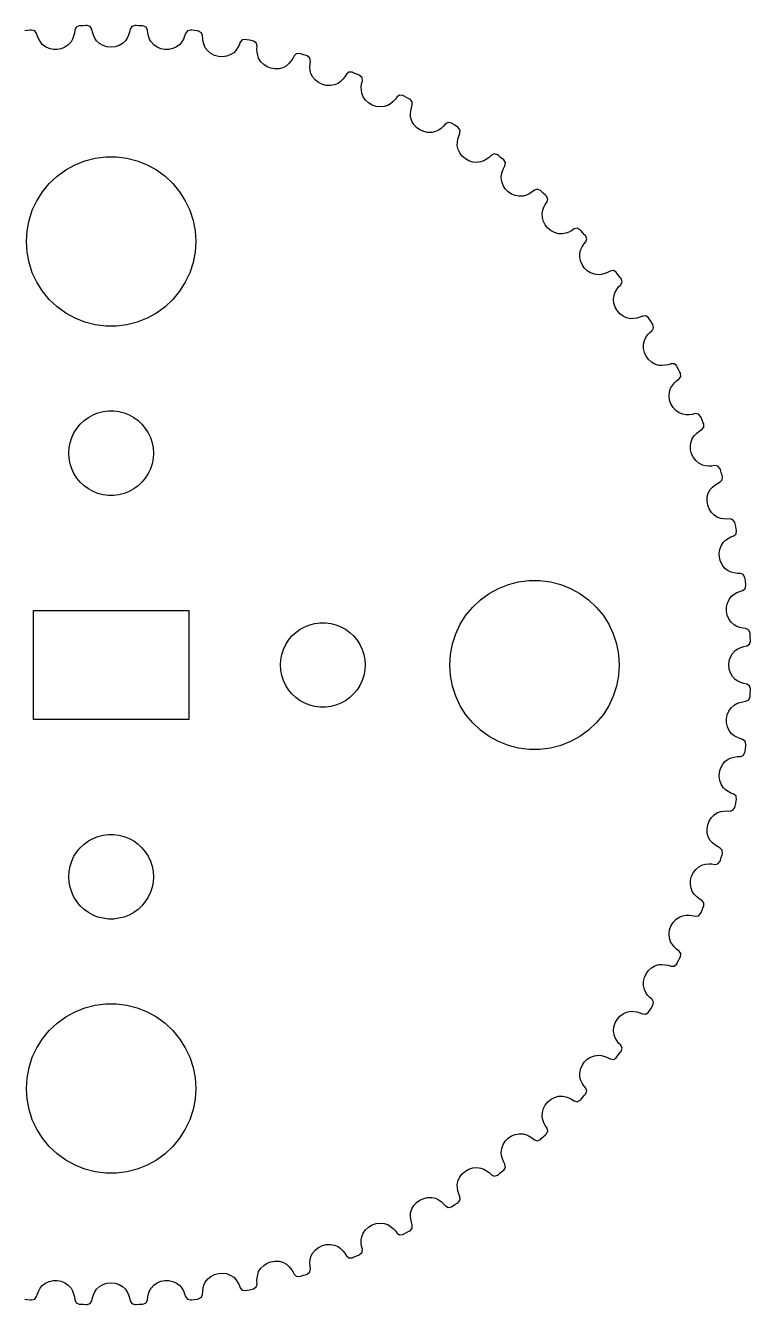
# Model space of a CAD drawing. Header units: metres. Extents: x -22.6 to 22.6, y 87.4 to 132.6.
# Drawn here: x -3.03 to 22.65, y 87.35 to 132.65 of the extents above; entities that cross this region are included whole.
import ezdxf

# ---------------------------------------------------------------- set-up
doc = ezdxf.new("R2010")
doc.units = ezdxf.units.M

msp = doc.modelspace()

# ---------------------------------------------------------------- linework, layer by layer
for p, q in [((-2.95828, 132.47), (-3.05629, 132.457)), ((-2.8602, 132.483), (-2.95828, 132.47)), ((-2.81775, 132.488), (-2.8602, 132.483)), ((-2.7025, 132.461), (-2.81775, 132.488)), ((-2.63837, 132.373), (-2.7025, 132.461)), ((-2.60666, 132.268), (-2.63837, 132.373)), ((-2.56207, 132.166), (-2.60666, 132.268)), ((-1.32585, 132.275), (-1.36507, 132.17)), ((-1.29961, 132.382), (-1.32585, 132.275)), ((-1.28676, 132.491), (-1.29961, 132.382)), ((-1.23875, 132.589), (-1.28676, 132.491)), ((-1.13011, 132.636), (-1.23875, 132.589)), ((-1.08739, 132.638), (-1.13011, 132.636)), ((-0.988602, 132.643), (-1.08739, 132.638)), ((-0.889786, 132.647), (-0.988602, 132.643)), ((-0.847031, 132.648), (-0.889786, 132.647)), ((-0.734589, 132.611), (-0.847031, 132.648)), ((-0.678375, 132.518), (-0.734589, 132.611)), ((-0.655991, 132.41), (-0.678375, 132.518)), ((-0.620392, 132.305), (-0.655991, 132.41)), ((-0.572189, 132.205), (-0.620392, 132.305)), ((0.620544, 132.305), (0.572357, 132.205)), ((0.656052, 132.41), (0.620544, 132.305)), ((0.678375, 132.518), (0.656052, 132.41)), ((0.734741, 132.611), (0.678375, 132.518)), ((0.847031, 132.648), (0.734741, 132.611)), ((0.889786, 132.647), (0.847031, 132.648)), ((0.988602, 132.643), (0.889786, 132.647)), ((1.08739, 132.638), (0.988602, 132.643)), ((1.13013, 132.636), (1.08739, 132.638)), ((1.23889, 132.589), (1.13013, 132.636)), ((1.28676, 132.491), (1.23889, 132.589)), ((1.29965, 132.382), (1.28676, 132.491)), ((1.326, 132.275), (1.29965, 132.382)), ((1.36525, 132.17), (1.326, 132.275)), ((2.60672, 132.268), (2.56223, 132.166)), ((2.63837, 132.373), (2.60672, 132.268)), ((2.70264, 132.461), (2.63837, 132.373)), ((2.81775, 132.488), (2.70264, 132.461)), ((2.8602, 132.483), (2.81775, 132.488)), ((2.95828, 132.47), (2.8602, 132.483)), ((3.05629, 132.457), (2.95828, 132.47)), ((3.09868, 132.451), (3.05629, 132.457)), ((3.20296, 132.395), (3.09868, 132.451)), ((3.24211, 132.294), (3.20296, 132.395)), ((3.24542, 132.184), (3.24211, 132.294)), ((-2.50528, 132.07), (-2.56207, 132.166)), ((-2.43695, 131.98), (-2.50528, 132.07)), ((-2.32304, 131.892), (-2.43695, 131.98)), ((-2.19287, 131.833), (-2.32304, 131.892)), ((-2.05231, 131.803), (-2.19287, 131.833)), ((-1.76482, 131.828), (-1.9073, 131.801)), ((-1.63171, 131.882), (-1.76482, 131.828)), ((-1.51381, 131.963), (-1.63171, 131.882)), ((-1.41684, 132.069), (-1.51381, 131.963)), ((-1.36507, 132.17), (-1.41684, 132.069)), ((-0.511993, 132.109), (-0.572189, 132.205)), ((-0.406158, 132.012), (-0.511993, 132.109)), ((-0.281647, 131.941), (-0.406158, 132.012)), ((-0.144287, 131.898), (-0.281647, 131.941)), ((0, 131.884), (-0.144287, 131.898)), ((0.144287, 131.898), (0, 131.884)), ((0.281647, 131.941), (0.144287, 131.898)), ((0.406158, 132.012), (0.281647, 131.941)), ((0.511993, 132.109), (0.406158, 132.012)), ((0.572357, 132.205), (0.511993, 132.109)), ((1.41684, 132.069), (1.36525, 132.17)), ((1.51381, 131.963), (1.41684, 132.069)), ((1.63171, 131.882), (1.51381, 131.963)), ((1.76482, 131.828), (1.63171, 131.882)), ((1.9073, 131.801), (1.76482, 131.828)), ((2.19287, 131.833), (2.05231, 131.803)), ((2.32304, 131.892), (2.19287, 131.833)), ((2.43695, 131.98), (2.32304, 131.892)), ((2.50545, 132.07), (2.43695, 131.98)), ((2.56223, 132.166), (2.50545, 132.07)), ((3.26231, 132.074), (3.24542, 132.184)), ((3.2923, 131.967), (3.26231, 132.074)), ((3.33492, 131.862), (3.2923, 131.967)), ((3.42226, 131.748), (3.33492, 131.862)), ((4.48441, 131.859), (4.41948, 131.768)), ((4.53755, 131.956), (4.48441, 131.859)), ((4.57828, 132.058), (4.53755, 131.956)), ((4.64998, 132.14), (4.57828, 132.058)), ((4.76701, 132.157), (4.64998, 132.14)), ((4.80885, 132.148), (4.76701, 132.157)), ((4.90544, 132.127), (4.80885, 132.148)), ((5.00195, 132.105), (4.90544, 132.127)), ((5.04366, 132.096), (5.00195, 132.105)), ((5.14264, 132.031), (5.04366, 132.096)), ((5.17279, 131.926), (5.14264, 132.031)), ((5.16649, 131.816), (5.17279, 131.926)), ((5.1738, 131.706), (5.16649, 131.816)), ((-1.9073, 131.801), (-2.05231, 131.803)), ((2.05231, 131.803), (1.9073, 131.801)), ((3.53267, 131.657), (3.42226, 131.748)), ((3.66052, 131.591), (3.53267, 131.657)), ((3.80011, 131.552), (3.66052, 131.591)), ((3.94472, 131.541), (3.80011, 131.552)), ((4.08742, 131.559), (3.94472, 131.541)), ((4.22226, 131.607), (4.08742, 131.559)), ((4.34335, 131.684), (4.22226, 131.607)), ((4.41948, 131.768), (4.34335, 131.684)), ((5.19431, 131.596), (5.1738, 131.706)), ((5.2276, 131.488), (5.19431, 131.596)), ((5.30467, 131.367), (5.2276, 131.488)), ((5.40674, 131.266), (5.30467, 131.367)), ((6.37247, 131.385), (6.29987, 131.3)), ((6.43384, 131.477), (6.37247, 131.385)), ((6.48334, 131.575), (6.43384, 131.477)), ((6.56192, 131.651), (6.48334, 131.575)), ((6.68001, 131.657), (6.56192, 131.651)), ((6.7209, 131.645), (6.68001, 131.657)), ((6.81528, 131.615), (6.7209, 131.645)), ((6.90953, 131.585), (6.81528, 131.615)), ((6.95026, 131.572), (6.90953, 131.585)), ((7.0432, 131.499), (6.95026, 131.572)), ((7.0641, 131.392), (7.0432, 131.499)), ((7.04825, 131.283), (7.0641, 131.392)), ((5.52835, 131.19), (5.40674, 131.266)), ((5.66399, 131.138), (5.52835, 131.19)), ((5.8071, 131.115), (5.66399, 131.138)), ((5.95085, 131.121), (5.8071, 131.115)), ((6.08934, 131.156), (5.95085, 131.121)), ((6.21671, 131.223), (6.08934, 131.156)), ((6.29987, 131.3), (6.21671, 131.223)), ((7.04591, 131.172), (7.04825, 131.283)), ((7.05676, 131.061), (7.04591, 131.172)), ((7.08051, 130.951), (7.05676, 131.061)), ((7.14671, 130.823), (7.08051, 130.951)), ((8.33907, 130.928), (8.28117, 130.834)), ((8.42393, 130.996), (8.33907, 130.928)), ((8.54216, 130.993), (8.42393, 130.996)), ((8.5818, 130.977), (8.54216, 130.993)), ((8.67325, 130.939), (8.5818, 130.977)), ((8.76453, 130.901), (8.67325, 130.939)), ((7.23965, 130.714), (7.14671, 130.823)), ((7.35411, 130.627), (7.23965, 130.714)), ((7.48477, 130.564), (7.35411, 130.627)), ((7.62529, 130.528), (7.48477, 130.564)), ((7.769, 130.522), (7.62529, 130.528)), ((7.91006, 130.545), (7.769, 130.522)), ((8.04276, 130.6), (7.91006, 130.545)), ((8.13231, 130.67), (8.04276, 130.6)), ((8.21202, 130.748), (8.13231, 130.67)), ((8.28117, 130.834), (8.21202, 130.748)), ((8.80396, 130.884), (8.76453, 130.901)), ((8.89015, 130.803), (8.80396, 130.884)), ((8.8644, 130.478), (8.87636, 130.588)), ((8.86552, 130.366), (8.8644, 130.478)), ((8.87636, 130.588), (8.90166, 130.695)), ((8.90166, 130.695), (8.89015, 130.803)), ((8.87952, 130.254), (8.86552, 130.366)), ((8.93437, 130.121), (8.87952, 130.254)), ((9.01749, 130.005), (8.93437, 130.121)), ((9.1239, 129.908), (9.01749, 130.005)), ((10.0655, 130.033), (9.98907, 129.953)), ((10.1313, 130.121), (10.0655, 130.033)), ((10.2218, 130.182), (10.1313, 130.121)), ((10.3393, 130.168), (10.2218, 130.182)), ((10.3774, 130.149), (10.3393, 130.168)), ((10.4652, 130.103), (10.3774, 130.149)), ((10.5528, 130.058), (10.4652, 130.103)), ((10.5907, 130.038), (10.5528, 130.058)), ((10.6694, 129.949), (10.5907, 130.038)), ((9.24858, 129.834), (9.1239, 129.908)), ((9.38545, 129.786), (9.24858, 129.834)), ((9.52802, 129.766), (9.38545, 129.786)), ((9.67059, 129.778), (9.52802, 129.766)), ((9.80757, 129.821), (9.67059, 129.778)), ((9.90285, 129.882), (9.80757, 129.821)), ((9.98907, 129.953), (9.90285, 129.882)), ((10.6068, 129.516), (10.6154, 129.627)), ((10.6154, 129.627), (10.6369, 129.736)), ((10.6369, 129.736), (10.6715, 129.84)), ((10.6715, 129.84), (10.6694, 129.949)), ((10.6109, 129.403), (10.6068, 129.516)), ((10.654, 129.266), (10.6109, 129.403)), ((10.7267, 129.142), (10.654, 129.266)), ((10.8242, 129.037), (10.7267, 129.142)), ((11.8465, 129.162), (11.7732, 129.08)), ((11.9419, 129.215), (11.8465, 129.162)), ((12.0578, 129.191), (11.9419, 129.215)), ((12.094, 129.168), (12.0578, 129.191)), ((12.1775, 129.115), (12.094, 129.168)), ((12.2608, 129.062), (12.1775, 129.115)), ((10.942, 128.952), (10.8242, 129.037)), ((11.0742, 128.892), (10.942, 128.952)), ((11.2145, 128.861), (11.0742, 128.892)), ((11.3575, 128.859), (11.2145, 128.861)), ((11.4978, 128.891), (11.3575, 128.859)), ((11.598, 128.944), (11.4978, 128.891)), ((11.6901, 129.007), (11.598, 128.944)), ((11.7732, 129.08), (11.6901, 129.007)), ((12.2967, 129.038), (12.2608, 129.062)), ((12.2857, 128.627), (12.3165, 128.734)), ((12.3675, 128.943), (12.2967, 129.038)), ((12.3165, 128.734), (12.3601, 128.835)), ((12.3601, 128.835), (12.3675, 128.943)), ((12.2616, 128.404), (12.2674, 128.517)), ((12.2926, 128.264), (12.2616, 128.404)), ((12.2674, 128.517), (12.2857, 128.627)), ((12.3542, 128.135), (12.2926, 128.264)), ((-1.27733, 127.714), (-0.927048, 127.853)), ((-0.927048, 127.853), (-0.562134, 127.947)), ((-0.562134, 127.947), (-0.18837, 127.994)), ((-0.18837, 127.994), (0.18837, 127.994)), ((0.18837, 127.994), (0.562134, 127.947)), ((0.562134, 127.947), (0.927048, 127.853)), ((0.927048, 127.853), (1.27733, 127.714)), ((12.4422, 128.021), (12.3542, 128.135)), ((12.5522, 127.926), (12.4422, 128.021)), ((12.6786, 127.855), (12.5522, 127.926)), ((12.8157, 127.812), (12.6786, 127.855)), ((12.958, 127.798), (12.8157, 127.812)), ((13.1004, 127.817), (12.958, 127.798)), ((13.205, 127.861), (13.1004, 127.817)), ((13.3022, 127.916), (13.205, 127.861)), ((13.3913, 127.981), (13.3022, 127.916)), ((13.4715, 128.057), (13.3913, 127.981)), ((13.5712, 128.101), (13.4715, 128.057)), ((13.6844, 128.067), (13.5712, 128.101)), ((13.7186, 128.041), (13.6844, 128.067)), ((13.7971, 127.981), (13.7186, 128.041)), ((13.8755, 127.92), (13.7971, 127.981)), ((13.9093, 127.894), (13.8755, 127.92)), ((13.9715, 127.793), (13.9093, 127.894)), ((13.9546, 127.686), (13.9715, 127.793)), ((-2.1869, 127.054), (-1.91226, 127.312)), ((-1.91226, 127.312), (-1.60747, 127.533)), ((-1.60747, 127.533), (-1.27733, 127.714)), ((1.27733, 127.714), (1.60747, 127.533)), ((1.60747, 127.533), (1.91226, 127.312)), ((1.91226, 127.312), (2.1869, 127.054)), ((13.819, 127.265), (13.8346, 127.378)), ((13.8346, 127.378), (13.8624, 127.486)), ((13.8624, 127.486), (13.9024, 127.589)), ((13.9024, 127.589), (13.9546, 127.686)), ((-2.42705, 126.763), (-2.1869, 127.054)), ((2.1869, 127.054), (2.42705, 126.763)), ((13.8376, 127.123), (13.819, 127.265)), ((13.8878, 126.989), (13.8376, 127.123)), ((13.9655, 126.868), (13.8878, 126.989)), ((14.0668, 126.764), (13.9655, 126.868)), ((15.0971, 126.849), (14.9939, 126.814)), ((15.207, 126.805), (15.0971, 126.849)), ((-2.78932, 126.104), (-2.62891, 126.445)), ((-2.62891, 126.445), (-2.42705, 126.763)), ((2.42705, 126.763), (2.62891, 126.445)), ((2.62891, 126.445), (2.78932, 126.104)), ((14.1866, 126.682), (14.0668, 126.764)), ((14.3193, 126.627), (14.1866, 126.682)), ((14.4599, 126.601), (14.3193, 126.627)), ((14.6034, 126.607), (14.4599, 126.601)), ((14.7114, 126.642), (14.6034, 126.607)), ((14.813, 126.688), (14.7114, 126.642)), ((14.9075, 126.745), (14.813, 126.688)), ((14.9939, 126.814), (14.9075, 126.745)), ((15.2387, 126.777), (15.207, 126.805)), ((15.3118, 126.71), (15.2387, 126.777)), ((15.3845, 126.643), (15.3118, 126.71)), ((15.3824, 126.31), (15.4429, 126.402)), ((15.4159, 126.614), (15.3845, 126.643)), ((15.4691, 126.508), (15.4159, 126.614)), ((15.4429, 126.402), (15.4691, 126.508)), ((-2.90575, 125.746), (-2.78932, 126.104)), ((2.78932, 126.104), (2.90575, 125.746)), ((15.2712, 125.995), (15.2965, 126.106)), ((15.2773, 125.852), (15.2712, 125.995)), ((15.2965, 126.106), (15.3336, 126.211)), ((15.3336, 126.211), (15.3824, 126.31)), ((-2.97633, 125.376), (-2.90575, 125.746)), ((2.90575, 125.746), (2.97633, 125.376)), ((15.3156, 125.714), (15.2773, 125.852)), ((15.3825, 125.587), (15.3156, 125.714)), ((15.4743, 125.474), (15.3825, 125.587)), ((15.5866, 125.383), (15.4743, 125.474)), ((-3, 125), (-2.97633, 125.376)), ((2.97633, 125.376), (3, 125)), ((15.7139, 125.316), (15.5866, 125.383)), ((15.8517, 125.277), (15.7139, 125.316)), ((15.9953, 125.271), (15.8517, 125.277)), ((16.1058, 125.296), (15.9953, 125.271)), ((16.2111, 125.334), (16.1058, 125.296)), ((16.3102, 125.382), (16.2111, 125.334)), ((16.4023, 125.443), (16.3102, 125.382)), ((16.5081, 125.469), (16.4023, 125.443)), ((16.6138, 125.416), (16.5081, 125.469)), ((16.6429, 125.385), (16.6138, 125.416)), ((16.7099, 125.312), (16.6429, 125.385)), ((16.7765, 125.239), (16.7099, 125.312)), ((16.8052, 125.207), (16.7765, 125.239)), ((16.849, 125.097), (16.8052, 125.207)), ((16.8137, 124.994), (16.849, 125.097)), ((-2.97633, 124.624), (-3, 125)), ((-2.90575, 124.254), (-2.97633, 124.624)), ((2.97633, 124.624), (2.90575, 124.254)), ((3, 125), (2.97633, 124.624)), ((16.6008, 124.46), (16.6071, 124.603)), ((16.6071, 124.603), (16.642, 124.711)), ((16.642, 124.711), (16.6882, 124.813)), ((16.6882, 124.813), (16.7454, 124.907)), ((16.7454, 124.907), (16.8137, 124.994)), ((-2.78932, 123.896), (-2.90575, 124.254)), ((2.90575, 124.254), (2.78932, 123.896)), ((16.6269, 124.319), (16.6008, 124.46)), ((16.6824, 124.187), (16.6269, 124.319)), ((16.7641, 124.067), (16.6824, 124.187)), ((-2.62891, 123.555), (-2.78932, 123.896)), ((2.78932, 123.896), (2.62891, 123.555)), ((16.8679, 123.966), (16.7641, 124.067)), ((16.989, 123.888), (16.8679, 123.966)), ((17.1229, 123.838), (16.989, 123.888)), ((17.2654, 123.819), (17.1229, 123.838)), ((17.3777, 123.834), (17.2654, 123.819)), ((17.4858, 123.862), (17.3777, 123.834)), ((17.5888, 123.902), (17.4858, 123.862)), ((17.6858, 123.955), (17.5888, 123.902)), ((17.7935, 123.971), (17.6858, 123.955)), ((17.8941, 123.909), (17.7935, 123.971)), ((17.9204, 123.875), (17.8941, 123.909)), ((17.9808, 123.797), (17.9204, 123.875)), ((18.0408, 123.719), (17.9808, 123.797)), ((18.0667, 123.684), (18.0408, 123.719)), ((18.1007, 123.571), (18.0667, 123.684)), ((-2.42705, 123.237), (-2.62891, 123.555)), ((-2.1869, 122.946), (-2.42705, 123.237)), ((2.42705, 123.237), (2.1869, 122.946)), ((2.62891, 123.555), (2.42705, 123.237)), ((17.8608, 123.205), (17.9157, 123.302)), ((17.9157, 123.302), (17.981, 123.391)), ((17.981, 123.391), (18.0565, 123.471)), ((18.0565, 123.471), (18.1007, 123.571)), ((-1.91226, 122.688), (-2.1869, 122.946)), ((2.1869, 122.946), (1.91226, 122.688)), ((17.7978, 122.958), (17.8167, 123.1)), ((17.8116, 122.816), (17.7978, 122.958)), ((17.8554, 122.679), (17.8116, 122.816)), ((17.8167, 123.1), (17.8608, 123.205)), ((-1.60747, 122.467), (-1.91226, 122.688)), ((-1.27733, 122.286), (-1.60747, 122.467)), ((1.60747, 122.467), (1.27733, 122.286)), ((1.91226, 122.688), (1.60747, 122.467)), ((17.9263, 122.552), (17.8554, 122.679)), ((18.0209, 122.442), (17.9263, 122.552)), ((18.1347, 122.354), (18.0209, 122.442)), ((18.2638, 122.293), (18.1347, 122.354)), ((18.7335, 122.316), (18.6275, 122.286)), ((18.8347, 122.36), (18.7335, 122.316)), ((18.9435, 122.367), (18.8347, 122.36)), ((19.0383, 122.297), (18.9435, 122.367)), ((-0.927048, 122.147), (-1.27733, 122.286)), ((-0.562134, 122.053), (-0.927048, 122.147)), ((-0.18837, 122.006), (-0.562134, 122.053)), ((0.18837, 122.006), (-0.18837, 122.006)), ((0.562134, 122.053), (0.18837, 122.006)), ((0.927048, 122.147), (0.562134, 122.053)), ((1.27733, 122.286), (0.927048, 122.147)), ((18.4041, 122.262), (18.2638, 122.293)), ((18.5173, 122.267), (18.4041, 122.262)), ((18.6275, 122.286), (18.5173, 122.267)), ((19.0616, 122.261), (19.0383, 122.297)), ((19.1149, 122.178), (19.0616, 122.261)), ((19.1678, 122.094), (19.1149, 122.178)), ((19.1619, 121.846), (19.2146, 121.942)), ((19.1906, 122.058), (19.1678, 122.094)), ((19.2146, 121.942), (19.1906, 122.058)), ((18.8595, 121.358), (18.8907, 121.498)), ((18.8907, 121.498), (18.9438, 121.598)), ((18.9438, 121.598), (19.0069, 121.69)), ((19.0069, 121.69), (19.0797, 121.773)), ((19.0797, 121.773), (19.1619, 121.846)), ((18.8608, 121.215), (18.8595, 121.358)), ((18.8925, 121.074), (18.8608, 121.215)), ((18.9521, 120.942), (18.8925, 121.074)), ((19.0368, 120.824), (18.9521, 120.942)), ((19.1425, 120.727), (19.0368, 120.824)), ((19.2657, 120.654), (19.1425, 120.727)), ((19.4027, 120.611), (19.2657, 120.654)), ((19.516, 120.607), (19.4027, 120.611)), ((19.6273, 120.615), (19.516, 120.607)), ((19.7357, 120.637), (19.6273, 120.615)), ((19.8403, 120.671), (19.7357, 120.637)), ((19.9493, 120.669), (19.8403, 120.671)), ((20.0376, 120.591), (19.9493, 120.669)), ((20.0576, 120.553), (20.0376, 120.591)), ((20.1035, 120.465), (20.0576, 120.553)), ((19.9534, 119.989), (20.0332, 120.065)), ((20.0332, 120.065), (20.1215, 120.131)), ((20.149, 120.377), (20.1035, 120.465)), ((20.1215, 120.131), (20.1823, 120.222)), ((20.1685, 120.339), (20.149, 120.377)), ((20.1823, 120.222), (20.1685, 120.339)), ((19.7664, 119.528), (19.7776, 119.671)), ((19.7776, 119.671), (19.8209, 119.808)), ((19.8209, 119.808), (19.8825, 119.903)), ((19.8825, 119.903), (19.9534, 119.989)), ((19.7858, 119.385), (19.7664, 119.528)), ((19.8336, 119.249), (19.7858, 119.385)), ((19.9077, 119.124), (19.8336, 119.249)), ((-0.956131, 118.656), (-0.803726, 118.766)), ((-0.803726, 118.766), (-0.638657, 118.857)), ((-0.638657, 118.857), (-0.463516, 118.927)), ((-0.463516, 118.927), (-0.281067, 118.973)), ((-0.281067, 118.973), (-0.094177, 118.997)), ((-0.094177, 118.997), (0.094177, 118.997)), ((0.094177, 118.997), (0.281067, 118.973)), ((0.281067, 118.973), (0.463516, 118.927)), ((0.463516, 118.927), (0.638657, 118.857)), ((0.638657, 118.857), (0.803726, 118.766)), ((0.803726, 118.766), (0.956131, 118.656)), ((20.0045, 119.017), (19.9077, 119.124)), ((20.1209, 118.934), (20.0045, 119.017)), ((20.2537, 118.88), (20.1209, 118.934)), ((20.3662, 118.865), (20.2537, 118.88)), ((20.4778, 118.864), (20.3662, 118.865)), ((20.5877, 118.876), (20.4778, 118.864)), ((20.6949, 118.902), (20.5877, 118.876)), ((20.8033, 118.89), (20.6949, 118.902)), ((20.8844, 118.804), (20.8033, 118.89)), ((20.901, 118.765), (20.8844, 118.804)), ((20.9391, 118.673), (20.901, 118.765)), ((-1.31445, 118.223), (-1.21352, 118.382)), ((-1.21352, 118.382), (-1.09344, 118.527)), ((-1.09344, 118.527), (-0.956131, 118.656)), ((0.956131, 118.656), (1.09344, 118.527)), ((1.09344, 118.527), (1.21352, 118.382)), ((1.21352, 118.382), (1.31445, 118.223)), ((20.748, 118.212), (20.8342, 118.281)), ((20.8342, 118.281), (20.9279, 118.339)), ((20.9279, 118.339), (20.9964, 118.424)), ((20.9767, 118.582), (20.9391, 118.673)), ((20.9928, 118.542), (20.9767, 118.582)), ((20.9964, 118.424), (20.9928, 118.542)), ((-1.48816, 117.688), (-1.45287, 117.873)), ((-1.45287, 117.873), (-1.39465, 118.052)), ((-1.39465, 118.052), (-1.31445, 118.223)), ((1.31445, 118.223), (1.39465, 118.052)), ((1.39465, 118.052), (1.45287, 117.873)), ((1.45287, 117.873), (1.48816, 117.688)), ((20.5217, 117.769), (20.5452, 117.91)), ((20.5452, 117.91), (20.6003, 118.043)), ((20.6003, 118.043), (20.6699, 118.132)), ((20.6699, 118.132), (20.748, 118.212)), ((-1.5, 117.5), (-1.48816, 117.688)), ((-1.48816, 117.312), (-1.5, 117.5)), ((1.48816, 117.688), (1.5, 117.5)), ((1.5, 117.5), (1.48816, 117.312)), ((20.5285, 117.625), (20.5217, 117.769)), ((20.5642, 117.485), (20.5285, 117.625)), ((20.6272, 117.354), (20.5642, 117.485)), ((20.7143, 117.24), (20.6272, 117.354)), ((-1.45287, 117.127), (-1.48816, 117.312)), ((-1.39465, 116.948), (-1.45287, 117.127)), ((-1.31445, 116.777), (-1.39465, 116.948)), ((1.39465, 116.948), (1.31445, 116.777)), ((1.45287, 117.127), (1.39465, 116.948)), ((1.48816, 117.312), (1.45287, 117.127)), ((20.823, 117.147), (20.7143, 117.24)), ((20.9505, 117.081), (20.823, 117.147)), ((21.0614, 117.057), (20.9505, 117.081)), ((21.1725, 117.046), (21.0614, 117.057)), ((21.2829, 117.048), (21.1725, 117.046)), ((21.392, 117.064), (21.2829, 117.048)), ((21.4989, 117.043), (21.392, 117.064)), ((21.5723, 116.95), (21.4989, 117.043)), ((21.5854, 116.91), (21.5723, 116.95)), ((21.6153, 116.815), (21.5854, 116.91)), ((-1.21352, 116.618), (-1.31445, 116.777)), ((-1.09344, 116.473), (-1.21352, 116.618)), ((-0.956131, 116.344), (-1.09344, 116.473)), ((1.09344, 116.473), (0.956131, 116.344)), ((1.21352, 116.618), (1.09344, 116.473)), ((1.31445, 116.777), (1.21352, 116.618)), ((21.3848, 116.372), (21.4767, 116.434)), ((21.4767, 116.434), (21.5751, 116.483)), ((21.5751, 116.483), (21.6507, 116.562)), ((21.6449, 116.721), (21.6153, 116.815)), ((21.6575, 116.68), (21.6449, 116.721)), ((21.6507, 116.562), (21.6575, 116.68)), ((-0.803726, 116.234), (-0.956131, 116.344)), ((-0.638657, 116.143), (-0.803726, 116.234)), ((-0.463516, 116.073), (-0.638657, 116.143)), ((-0.281067, 116.027), (-0.463516, 116.073)), ((-0.094177, 116.003), (-0.281067, 116.027)), ((0.094177, 116.003), (-0.094177, 116.003)), ((0.281067, 116.027), (0.094177, 116.003)), ((0.463516, 116.073), (0.281067, 116.027)), ((0.638657, 116.143), (0.463516, 116.073)), ((0.803726, 116.234), (0.638657, 116.143)), ((0.956131, 116.344), (0.803726, 116.234)), ((21.1207, 115.951), (21.1564, 116.089)), ((21.1564, 116.089), (21.2229, 116.217)), ((21.2229, 116.217), (21.3, 116.3)), ((21.3, 116.3), (21.3848, 116.372)), ((21.1149, 115.807), (21.1207, 115.951)), ((21.1383, 115.664), (21.1149, 115.807)), ((21.1896, 115.528), (21.1383, 115.664)), ((21.2665, 115.407), (21.1896, 115.528)), ((21.3667, 115.305), (21.2665, 115.407)), ((21.4879, 115.228), (21.3667, 115.305)), ((21.5963, 115.194), (21.4879, 115.228)), ((21.706, 115.174), (21.5963, 115.194)), ((21.8163, 115.166), (21.706, 115.174)), ((21.9263, 115.173), (21.8163, 115.166)), ((22.031, 115.143), (21.9263, 115.173)), ((22.0959, 115.044), (22.031, 115.143)), ((22.058, 114.578), (22.1402, 114.65)), ((22.1055, 115.002), (22.0959, 115.044)), ((22.1271, 114.905), (22.1055, 115.002)), ((22.1483, 114.809), (22.1271, 114.905)), ((22.1402, 114.65), (22.1573, 114.767)), ((22.1573, 114.767), (22.1483, 114.809)), ((21.559, 114.087), (21.6066, 114.222)), ((21.6066, 114.222), (21.6839, 114.343)), ((21.6839, 114.343), (21.768, 114.419)), ((21.768, 114.419), (21.8588, 114.484)), ((21.8588, 114.484), (21.9557, 114.537)), ((21.9557, 114.537), (22.058, 114.578)), ((21.5407, 113.945), (21.559, 114.087)), ((21.5515, 113.8), (21.5407, 113.945)), ((21.5908, 113.661), (21.5515, 113.8)), ((21.6568, 113.533), (21.5908, 113.661)), ((21.7477, 113.422), (21.6568, 113.533)), ((21.8618, 113.335), (21.7477, 113.422)), ((21.9668, 113.292), (21.8618, 113.335)), ((22.0743, 113.262), (21.9668, 113.292)), ((22.1835, 113.245), (22.0743, 113.262)), ((22.2937, 113.242), (22.1835, 113.245)), ((22.3953, 113.203), (22.2937, 113.242)), ((13.7227, 112.714), (14.0729, 112.853)), ((14.0729, 112.853), (14.4379, 112.947)), ((14.4379, 112.947), (14.8116, 112.994)), ((14.8116, 112.994), (15.1884, 112.994)), ((15.1884, 112.994), (15.5621, 112.947)), ((15.5621, 112.947), (15.927, 112.853)), ((15.927, 112.853), (16.2773, 112.714)), ((22.4514, 113.099), (22.3953, 113.203)), ((22.4573, 113.056), (22.4514, 113.099)), ((22.4704, 112.958), (22.4573, 113.056)), ((22.4612, 112.702), (22.4884, 112.818)), ((22.4831, 112.86), (22.4704, 112.958)), ((22.4884, 112.818), (22.4831, 112.86)), ((13.0877, 112.312), (13.3925, 112.533)), ((13.3925, 112.533), (13.7227, 112.714)), ((16.2773, 112.714), (16.6075, 112.533)), ((16.6075, 112.533), (16.9123, 112.312)), ((21.8924, 112.323), (21.98, 112.437)), ((21.98, 112.437), (22.0704, 112.505)), ((22.0704, 112.505), (22.1665, 112.562)), ((22.1665, 112.562), (22.2676, 112.607)), ((22.2676, 112.607), (22.3731, 112.638)), ((22.3731, 112.638), (22.4612, 112.702)), ((-2.75, 108.075), (-2.75, 111.925)), ((-2.75, 111.925), (2.75, 111.925)), ((2.75, 111.925), (2.75, 108.075)), ((12.5729, 111.763), (12.8131, 112.054)), ((12.8131, 112.054), (13.0877, 112.312)), ((16.9123, 112.312), (17.1869, 112.054)), ((17.1869, 112.054), (17.427, 111.763)), ((21.8007, 111.907), (21.8025, 112.052)), ((21.8277, 111.765), (21.8007, 111.907)), ((21.8025, 112.052), (21.8332, 112.193)), ((21.8332, 112.193), (21.8924, 112.323)), ((7.03647, 111.427), (7.21892, 111.473)), ((7.21892, 111.473), (7.40581, 111.497)), ((7.40581, 111.497), (7.59418, 111.497)), ((7.59418, 111.497), (7.78107, 111.473)), ((7.78107, 111.473), (7.96352, 111.427)), ((12.2107, 111.104), (12.3711, 111.445)), ((12.3711, 111.445), (12.5729, 111.763)), ((17.427, 111.763), (17.6289, 111.445)), ((17.6289, 111.445), (17.7893, 111.104)), ((21.8822, 111.632), (21.8277, 111.765)), ((21.9632, 111.514), (21.8822, 111.632)), ((22.0692, 111.417), (21.9632, 111.514)), ((6.28647, 110.882), (6.40654, 111.027)), ((6.40654, 111.027), (6.54385, 111.156)), ((6.54385, 111.156), (6.69626, 111.266)), ((6.69626, 111.266), (6.86133, 111.357)), ((6.86133, 111.357), (7.03647, 111.427)), ((7.96352, 111.427), (8.13866, 111.357)), ((8.13866, 111.357), (8.30373, 111.266)), ((8.30373, 111.266), (8.45613, 111.156)), ((8.45613, 111.156), (8.59344, 111.027)), ((8.59344, 111.027), (8.71352, 110.882)), ((12.0942, 110.746), (12.2107, 111.104)), ((17.7893, 111.104), (17.9057, 110.746)), ((22.1701, 111.365), (22.0692, 111.417)), ((22.2746, 111.326), (22.1701, 111.365)), ((22.382, 111.3), (22.2746, 111.326)), ((22.4914, 111.287), (22.382, 111.3)), ((22.5892, 111.239), (22.4914, 111.287)), ((22.6361, 111.13), (22.5892, 111.239)), ((22.6382, 111.087), (22.6361, 111.13)), ((22.6427, 110.989), (22.6382, 111.087)), ((22.6468, 110.89), (22.6427, 110.989)), ((6.04712, 110.373), (6.10533, 110.552)), ((6.10533, 110.552), (6.18553, 110.723)), ((6.18553, 110.723), (6.28647, 110.882)), ((8.71352, 110.882), (8.81445, 110.723)), ((8.81445, 110.723), (8.89465, 110.552)), ((8.89465, 110.552), (8.95287, 110.373)), ((12.0237, 110.376), (12.0942, 110.746)), ((17.9057, 110.746), (17.9763, 110.376)), ((22.1087, 110.512), (22.2047, 110.572)), ((22.2047, 110.572), (22.3054, 110.62)), ((22.3054, 110.62), (22.41, 110.656)), ((22.41, 110.656), (22.5179, 110.678)), ((22.5179, 110.678), (22.6113, 110.735)), ((22.6113, 110.735), (22.6484, 110.847)), ((22.6484, 110.847), (22.6468, 110.89)), ((6, 110), (6.01183, 110.188)), ((6.01183, 110.188), (6.04712, 110.373)), ((8.95287, 110.373), (8.98816, 110.188)), ((8.98816, 110.188), (9, 110)), ((12, 110), (12.0237, 110.376)), ((17.9763, 110.376), (18, 110)), ((21.884, 110), (21.8984, 110.144)), ((21.8984, 110.144), (21.9412, 110.282)), ((21.9412, 110.282), (22.0116, 110.406)), ((22.0116, 110.406), (22.1087, 110.512)), ((6.01183, 109.812), (6, 110)), ((6.04712, 109.627), (6.01183, 109.812)), ((6.10533, 109.448), (6.04712, 109.627)), ((8.95287, 109.627), (8.89465, 109.448)), ((8.98816, 109.812), (8.95287, 109.627)), ((9, 110), (8.98816, 109.812)), ((12.0237, 109.624), (12, 110)), ((12.0942, 109.254), (12.0237, 109.624)), ((17.9763, 109.624), (17.9057, 109.254)), ((18, 110), (17.9763, 109.624)), ((21.8984, 109.856), (21.884, 110)), ((21.9412, 109.718), (21.8984, 109.856)), ((22.0116, 109.594), (21.9412, 109.718)), ((6.18553, 109.277), (6.10533, 109.448)), ((6.28647, 109.118), (6.18553, 109.277)), ((8.81445, 109.277), (8.71352, 109.118)), ((8.89465, 109.448), (8.81445, 109.277)), ((12.2107, 108.896), (12.0942, 109.254)), ((17.9057, 109.254), (17.7893, 108.896)), ((22.1087, 109.488), (22.0116, 109.594)), ((22.2047, 109.428), (22.1087, 109.488)), ((22.3054, 109.379), (22.2047, 109.428)), ((22.41, 109.344), (22.3054, 109.379)), ((22.5179, 109.322), (22.41, 109.344)), ((22.6113, 109.265), (22.5179, 109.322)), ((22.6484, 109.153), (22.6113, 109.265)), ((6.40654, 108.973), (6.28647, 109.118)), ((6.54385, 108.844), (6.40654, 108.973)), ((6.69626, 108.734), (6.54385, 108.844)), ((6.86133, 108.643), (6.69626, 108.734)), ((8.30373, 108.734), (8.13866, 108.643)), ((8.45613, 108.844), (8.30373, 108.734)), ((8.59344, 108.973), (8.45613, 108.844)), ((8.71352, 109.118), (8.59344, 108.973)), ((12.3711, 108.555), (12.2107, 108.896)), ((17.7893, 108.896), (17.6289, 108.555)), ((22.382, 108.7), (22.4914, 108.713)), ((22.4914, 108.713), (22.5892, 108.761)), ((22.5892, 108.761), (22.6361, 108.87)), ((22.6361, 108.87), (22.6382, 108.913)), ((22.6382, 108.913), (22.6427, 109.011)), ((22.6427, 109.011), (22.6468, 109.11)), ((22.6468, 109.11), (22.6484, 109.153)), ((7.03647, 108.573), (6.86133, 108.643)), ((7.21892, 108.527), (7.03647, 108.573)), ((7.40581, 108.503), (7.21892, 108.527)), ((7.59418, 108.503), (7.40581, 108.503)), ((7.78107, 108.527), (7.59418, 108.503)), ((7.96352, 108.573), (7.78107, 108.527)), ((8.13866, 108.643), (7.96352, 108.573)), ((12.5729, 108.237), (12.3711, 108.555)), ((17.6289, 108.555), (17.427, 108.237)), ((21.8277, 108.235), (21.8822, 108.368)), ((21.8822, 108.368), (21.9632, 108.486)), ((21.9632, 108.486), (22.0692, 108.583)), ((22.0692, 108.583), (22.1701, 108.635)), ((22.1701, 108.635), (22.2746, 108.674)), ((22.2746, 108.674), (22.382, 108.7)), ((2.75, 108.075), (-2.75, 108.075)), ((12.8131, 107.946), (12.5729, 108.237)), ((13.0877, 107.688), (12.8131, 107.946)), ((17.1869, 107.946), (16.9123, 107.688)), ((17.427, 108.237), (17.1869, 107.946)), ((21.8007, 108.093), (21.8277, 108.235)), ((21.8025, 107.948), (21.8007, 108.093)), ((21.8332, 107.807), (21.8025, 107.948)), ((21.8924, 107.677), (21.8332, 107.807)), ((13.3925, 107.467), (13.0877, 107.688)), ((13.7227, 107.286), (13.3925, 107.467)), ((16.6075, 107.467), (16.2773, 107.286)), ((16.9123, 107.688), (16.6075, 107.467)), ((21.98, 107.563), (21.8924, 107.677)), ((22.0703, 107.495), (21.98, 107.563)), ((22.1664, 107.438), (22.0703, 107.495)), ((22.2676, 107.393), (22.1664, 107.438)), ((22.3731, 107.362), (22.2676, 107.393)), ((22.4612, 107.297), (22.3731, 107.362)), ((14.0729, 107.147), (13.7227, 107.286)), ((14.4379, 107.053), (14.0729, 107.147)), ((14.8116, 107.006), (14.4379, 107.053)), ((15.1884, 107.006), (14.8116, 107.006)), ((15.5621, 107.053), (15.1884, 107.006)), ((15.927, 107.147), (15.5621, 107.053)), ((16.2773, 107.286), (15.927, 107.147)), ((22.3953, 106.797), (22.4514, 106.901)), ((22.4514, 106.901), (22.4573, 106.944)), ((22.4573, 106.944), (22.4704, 107.042)), ((22.4884, 107.182), (22.4612, 107.297)), ((22.4704, 107.042), (22.4831, 107.14)), ((22.4831, 107.14), (22.4884, 107.182)), ((21.5908, 106.339), (21.6568, 106.467)), ((21.6568, 106.467), (21.7477, 106.578)), ((21.7477, 106.578), (21.8618, 106.665)), ((21.8618, 106.665), (21.9667, 106.708)), ((21.9667, 106.708), (22.0743, 106.738)), ((22.0743, 106.738), (22.1835, 106.755)), ((22.1835, 106.755), (22.2937, 106.758)), ((22.2937, 106.758), (22.3953, 106.797)), ((21.5407, 106.055), (21.5515, 106.2)), ((21.559, 105.913), (21.5407, 106.055)), ((21.5515, 106.2), (21.5908, 106.339)), ((21.6066, 105.778), (21.559, 105.913)), ((21.6839, 105.657), (21.6066, 105.778)), ((21.768, 105.581), (21.6839, 105.657)), ((21.8588, 105.516), (21.768, 105.581)), ((21.9557, 105.462), (21.8588, 105.516)), ((22.058, 105.422), (21.9557, 105.462)), ((22.1402, 105.35), (22.058, 105.422)), ((22.1055, 104.998), (22.1271, 105.095)), ((22.1271, 105.095), (22.1483, 105.191)), ((22.1573, 105.233), (22.1402, 105.35)), ((22.1483, 105.191), (22.1573, 105.233)), ((21.2665, 104.593), (21.3667, 104.695)), ((21.3667, 104.695), (21.4879, 104.772)), ((21.4879, 104.772), (21.5962, 104.806)), ((21.5962, 104.806), (21.7059, 104.826)), ((21.7059, 104.826), (21.8162, 104.834)), ((21.8162, 104.834), (21.9263, 104.827)), ((21.9263, 104.827), (22.0309, 104.857)), ((22.0309, 104.857), (22.0959, 104.956)), ((22.0959, 104.956), (22.1055, 104.998)), ((21.1149, 104.193), (21.1383, 104.336)), ((21.1207, 104.049), (21.1149, 104.193)), ((21.1383, 104.336), (21.1896, 104.472)), ((21.1896, 104.472), (21.2665, 104.593)), ((-0.956131, 103.656), (-0.803726, 103.766)), ((-0.803726, 103.766), (-0.638657, 103.857)), ((-0.638657, 103.857), (-0.463516, 103.927)), ((-0.463516, 103.927), (-0.281067, 103.973)), ((-0.281067, 103.973), (-0.094177, 103.997)), ((-0.094177, 103.997), (0.094177, 103.997)), ((0.094177, 103.997), (0.281067, 103.973)), ((0.281067, 103.973), (0.463516, 103.927)), ((0.463516, 103.927), (0.638657, 103.857)), ((0.638657, 103.857), (0.803726, 103.766)), ((0.803726, 103.766), (0.956131, 103.656)), ((21.1564, 103.911), (21.1207, 104.049)), ((21.2229, 103.783), (21.1564, 103.911)), ((21.3, 103.7), (21.2229, 103.783)), ((-1.31445, 103.223), (-1.21352, 103.382)), ((-1.21352, 103.382), (-1.09344, 103.527)), ((-1.09344, 103.527), (-0.956131, 103.656)), ((0.956131, 103.656), (1.09344, 103.527)), ((1.09344, 103.527), (1.21352, 103.382)), ((1.21352, 103.382), (1.31445, 103.223)), ((21.3848, 103.628), (21.3, 103.7)), ((21.4767, 103.566), (21.3848, 103.628)), ((21.5751, 103.517), (21.4767, 103.566)), ((21.6506, 103.438), (21.5751, 103.517)), ((21.6153, 103.185), (21.6449, 103.279)), ((21.6449, 103.279), (21.6575, 103.32)), ((21.6575, 103.32), (21.6506, 103.438)), ((-1.48816, 102.688), (-1.45287, 102.873)), ((-1.45287, 102.873), (-1.39465, 103.052)), ((-1.39465, 103.052), (-1.31445, 103.223)), ((1.31445, 103.223), (1.39465, 103.052)), ((1.39465, 103.052), (1.45287, 102.873)), ((1.45287, 102.873), (1.48816, 102.688)), ((20.7143, 102.76), (20.823, 102.853)), ((20.823, 102.853), (20.9505, 102.919)), ((20.9505, 102.919), (21.0613, 102.943)), ((21.0613, 102.943), (21.1724, 102.954)), ((21.1724, 102.954), (21.2829, 102.952)), ((21.2829, 102.952), (21.392, 102.936)), ((21.392, 102.936), (21.4989, 102.957)), ((21.4989, 102.957), (21.5723, 103.05)), ((21.5723, 103.05), (21.5854, 103.09)), ((21.5854, 103.09), (21.6153, 103.185)), ((-1.5, 102.5), (-1.48816, 102.688)), ((-1.48816, 102.312), (-1.5, 102.5)), ((1.48816, 102.688), (1.5, 102.5)), ((1.5, 102.5), (1.48816, 102.312)), ((20.5217, 102.231), (20.5285, 102.375)), ((20.5285, 102.375), (20.5642, 102.515)), ((20.5642, 102.515), (20.6272, 102.646)), ((20.6272, 102.646), (20.7143, 102.76)), ((-1.45287, 102.127), (-1.48816, 102.312)), ((-1.39465, 101.948), (-1.45287, 102.127)), ((-1.31445, 101.777), (-1.39465, 101.948)), ((1.39465, 101.948), (1.31445, 101.777)), ((1.45287, 102.127), (1.39465, 101.948)), ((1.48816, 102.312), (1.45287, 102.127)), ((20.5452, 102.09), (20.5217, 102.231)), ((20.6003, 101.957), (20.5452, 102.09)), ((20.6698, 101.868), (20.6003, 101.957)), ((-1.21352, 101.618), (-1.31445, 101.777)), ((-1.09344, 101.473), (-1.21352, 101.618)), ((-0.956131, 101.344), (-1.09344, 101.473)), ((1.09344, 101.473), (0.956131, 101.344)), ((1.21352, 101.618), (1.09344, 101.473)), ((1.31445, 101.777), (1.21352, 101.618)), ((20.748, 101.788), (20.6698, 101.868)), ((20.8342, 101.719), (20.748, 101.788)), ((20.9279, 101.661), (20.8342, 101.719)), ((20.9963, 101.576), (20.9279, 101.661)), ((20.9928, 101.458), (20.9963, 101.576)), ((-0.803726, 101.234), (-0.956131, 101.344)), ((-0.638657, 101.143), (-0.803726, 101.234)), ((-0.463516, 101.073), (-0.638657, 101.143)), ((-0.281067, 101.027), (-0.463516, 101.073)), ((-0.094177, 101.003), (-0.281067, 101.027)), ((0.281067, 101.027), (0.094177, 101.003)), ((0.463516, 101.073), (0.281067, 101.027)), ((0.638657, 101.143), (0.463516, 101.073)), ((0.803726, 101.234), (0.638657, 101.143)), ((0.956131, 101.344), (0.803726, 101.234)), ((20.0045, 100.983), (20.1209, 101.066)), ((20.1209, 101.066), (20.2537, 101.12)), ((20.2537, 101.12), (20.3661, 101.134)), ((20.3661, 101.134), (20.4778, 101.136)), ((20.4778, 101.136), (20.5876, 101.124)), ((20.5876, 101.124), (20.6949, 101.098)), ((20.6949, 101.098), (20.8032, 101.11)), ((20.8032, 101.11), (20.8844, 101.196)), ((20.8844, 101.196), (20.901, 101.235)), ((20.901, 101.235), (20.9391, 101.327)), ((20.9391, 101.327), (20.9767, 101.418)), ((20.9767, 101.418), (20.9928, 101.458)), ((0.094177, 101.003), (-0.094177, 101.003)), ((19.7664, 100.472), (19.7858, 100.615)), ((19.7858, 100.615), (19.8336, 100.751)), ((19.8336, 100.751), (19.9077, 100.876)), ((19.9077, 100.876), (20.0045, 100.983)), ((19.7776, 100.329), (19.7664, 100.472)), ((19.8209, 100.192), (19.7776, 100.329)), ((19.8824, 100.097), (19.8209, 100.192)), ((19.9533, 100.011), (19.8824, 100.097)), ((20.0331, 99.9345), (19.9533, 100.011)), ((20.1215, 99.8687), (20.0331, 99.9345)), ((20.1822, 99.7782), (20.1215, 99.8687)), ((20.149, 99.6226), (20.1685, 99.6607)), ((20.1685, 99.6607), (20.1822, 99.7782)), ((19.0368, 99.1758), (19.1425, 99.2733)), ((19.1425, 99.2733), (19.2657, 99.346)), ((19.2657, 99.346), (19.4027, 99.3891)), ((19.4027, 99.3891), (19.5159, 99.3932)), ((19.5159, 99.3932), (19.6272, 99.3846)), ((19.6272, 99.3846), (19.7357, 99.3631)), ((19.7357, 99.3631), (19.8403, 99.3285)), ((19.8403, 99.3285), (19.9492, 99.3306)), ((19.9492, 99.3306), (20.0376, 99.4093)), ((20.0376, 99.4093), (20.0576, 99.4472)), ((20.0576, 99.4472), (20.1035, 99.5348)), ((20.1035, 99.5348), (20.149, 99.6226)), ((18.8595, 98.6425), (18.8608, 98.7855)), ((18.8608, 98.7855), (18.8925, 98.9258)), ((18.8925, 98.9258), (18.9521, 99.058)), ((18.9521, 99.058), (19.0368, 99.1758)), ((18.8907, 98.5022), (18.8595, 98.6425)), ((18.9437, 98.402), (18.8907, 98.5022)), ((19.0068, 98.3099), (18.9437, 98.402)), ((19.0797, 98.2268), (19.0068, 98.3099)), ((-1.27733, 97.7145), (-0.927048, 97.8532)), ((-0.927048, 97.8532), (-0.562134, 97.9469)), ((-0.562134, 97.9469), (-0.18837, 97.9941)), ((-0.18837, 97.9941), (0.18837, 97.9941)), ((0.18837, 97.9941), (0.562134, 97.9469)), ((0.562134, 97.9469), (0.927048, 97.8532)), ((0.927048, 97.8532), (1.27733, 97.7145)), ((19.1619, 98.1535), (19.0797, 98.2268)), ((19.1149, 97.8225), (19.1678, 97.906)), ((19.2146, 98.0581), (19.1619, 98.1535)), ((19.1678, 97.906), (19.1906, 97.9422)), ((19.1906, 97.9422), (19.2146, 98.0581)), ((-1.91226, 97.3116), (-1.60747, 97.533)), ((-1.60747, 97.533), (-1.27733, 97.7145)), ((1.27733, 97.7145), (1.60747, 97.533)), ((1.60747, 97.533), (1.91226, 97.3116)), ((17.8554, 97.3214), (17.9263, 97.4478)), ((17.9263, 97.4478), (18.0209, 97.5578)), ((18.0209, 97.5578), (18.1347, 97.6458)), ((18.1347, 97.6458), (18.2638, 97.7074)), ((18.2638, 97.7074), (18.4041, 97.7384)), ((18.4041, 97.7384), (18.5172, 97.7326)), ((18.5172, 97.7326), (18.6274, 97.7143)), ((18.6274, 97.7143), (18.7335, 97.6835)), ((18.7335, 97.6835), (18.8347, 97.6399)), ((18.8347, 97.6399), (18.9434, 97.6325)), ((18.9434, 97.6325), (19.0383, 97.7033)), ((19.0383, 97.7033), (19.0616, 97.7392)), ((19.0616, 97.7392), (19.1149, 97.8225)), ((-2.42705, 96.7634), (-2.1869, 97.0536)), ((-2.1869, 97.0536), (-1.91226, 97.3116)), ((1.91226, 97.3116), (2.1869, 97.0536)), ((2.1869, 97.0536), (2.42705, 96.7634)), ((17.7978, 97.042), (17.8116, 97.1843)), ((17.8167, 96.8996), (17.7978, 97.042)), ((17.8116, 97.1843), (17.8554, 97.3214)), ((-2.62891, 96.4453), (-2.42705, 96.7634)), ((2.42705, 96.7634), (2.62891, 96.4453)), ((17.8607, 96.795), (17.8167, 96.8996)), ((17.9156, 96.6978), (17.8607, 96.795)), ((17.9809, 96.6087), (17.9156, 96.6978)), ((18.0565, 96.5285), (17.9809, 96.6087)), ((18.1006, 96.4288), (18.0565, 96.5285)), ((-2.90575, 95.7461), (-2.78932, 96.1044)), ((-2.78932, 96.1044), (-2.62891, 96.4453)), ((2.62891, 96.4453), (2.78932, 96.1044)), ((2.78932, 96.1044), (2.90575, 95.7461)), ((16.7641, 95.9332), (16.8679, 96.0345)), ((16.8679, 96.0345), (16.989, 96.1122)), ((16.989, 96.1122), (17.1229, 96.1624)), ((17.1229, 96.1624), (17.2654, 96.181)), ((17.2654, 96.181), (17.3776, 96.1654)), ((17.3776, 96.1654), (17.4857, 96.1376)), ((17.4857, 96.1376), (17.5888, 96.0976)), ((17.5888, 96.0976), (17.6858, 96.0454)), ((17.6858, 96.0454), (17.7934, 96.0285)), ((17.7934, 96.0285), (17.8941, 96.0907)), ((17.8941, 96.0907), (17.9204, 96.1245)), ((17.9204, 96.1245), (17.9808, 96.2029)), ((17.9808, 96.2029), (18.0408, 96.2814)), ((18.0408, 96.2814), (18.0667, 96.3156)), ((18.0667, 96.3156), (18.1006, 96.4288)), ((-2.97633, 95.376), (-2.90575, 95.7461)), ((2.90575, 95.7461), (2.97633, 95.376)), ((16.6008, 95.5401), (16.6269, 95.6807)), ((16.6269, 95.6807), (16.6824, 95.8134)), ((16.6824, 95.8134), (16.7641, 95.9332)), ((-3, 95), (-2.97633, 95.376)), ((2.97633, 95.376), (3, 95)), ((16.6071, 95.3966), (16.6008, 95.5401)), ((16.6419, 95.2886), (16.6071, 95.3966)), ((16.688, 95.187), (16.6419, 95.2886)), ((16.7454, 95.0925), (16.688, 95.187)), ((-2.97633, 94.624), (-3, 95)), ((3, 95), (2.97633, 94.624)), ((15.5866, 94.6175), (15.7139, 94.6844)), ((15.7139, 94.6844), (15.8517, 94.7227)), ((15.8517, 94.7227), (15.9953, 94.7288)), ((15.9953, 94.7288), (16.1057, 94.7035)), ((16.1057, 94.7035), (16.211, 94.6664)), ((16.6429, 94.6155), (16.7099, 94.6882)), ((16.7099, 94.6882), (16.7765, 94.7613)), ((16.8137, 95.0061), (16.7454, 95.0925)), ((16.7765, 94.7613), (16.8052, 94.793)), ((16.8052, 94.793), (16.8489, 94.9029)), ((16.8489, 94.9029), (16.8137, 95.0061)), ((-2.90575, 94.2539), (-2.97633, 94.624)), ((-2.78932, 93.8956), (-2.90575, 94.2539)), ((2.90575, 94.2539), (2.78932, 93.8956)), ((2.97633, 94.624), (2.90575, 94.2539)), ((15.2773, 94.1483), (15.3156, 94.2861)), ((15.3156, 94.2861), (15.3825, 94.4134)), ((15.3825, 94.4134), (15.4743, 94.5257)), ((15.4743, 94.5257), (15.5866, 94.6175)), ((16.211, 94.6664), (16.3102, 94.6176)), ((16.3102, 94.6176), (16.4023, 94.5571)), ((16.4023, 94.5571), (16.508, 94.5309)), ((16.508, 94.5309), (16.6138, 94.5841)), ((16.6138, 94.5841), (16.6429, 94.6155)), ((-2.62891, 93.5547), (-2.78932, 93.8956)), ((2.78932, 93.8956), (2.62891, 93.5547)), ((15.2712, 94.0047), (15.2773, 94.1483)), ((15.2964, 93.8942), (15.2712, 94.0047)), ((15.3335, 93.7889), (15.2964, 93.8942)), ((15.3824, 93.6898), (15.3335, 93.7889)), ((-2.42705, 93.2366), (-2.62891, 93.5547)), ((2.62891, 93.5547), (2.42705, 93.2366)), ((14.0668, 93.2359), (14.1866, 93.3176)), ((14.1866, 93.3176), (14.3193, 93.3731)), ((14.3193, 93.3731), (14.4599, 93.3992)), ((14.4599, 93.3992), (14.6034, 93.3929)), ((14.6034, 93.3929), (14.7112, 93.358)), ((14.7112, 93.358), (14.8129, 93.3118)), ((14.8129, 93.3118), (14.9074, 93.2546)), ((15.3118, 93.2901), (15.3845, 93.3571)), ((15.4429, 93.5977), (15.3824, 93.6898)), ((15.3845, 93.3571), (15.4159, 93.3862)), ((15.4159, 93.3862), (15.469, 93.4919)), ((15.469, 93.4919), (15.4429, 93.5977)), ((-2.1869, 92.9464), (-2.42705, 93.2366)), ((-1.91226, 92.6885), (-2.1869, 92.9464)), ((2.1869, 92.9464), (1.91226, 92.6885)), ((2.42705, 93.2366), (2.1869, 92.9464)), ((13.819, 92.7346), (13.8376, 92.8771)), ((13.8376, 92.8771), (13.8878, 93.011)), ((13.8878, 93.011), (13.9655, 93.1321)), ((13.9655, 93.1321), (14.0668, 93.2359)), ((14.9074, 93.2546), (14.9939, 93.1863)), ((14.9939, 93.1863), (15.097, 93.151)), ((15.097, 93.151), (15.207, 93.1948)), ((15.207, 93.1948), (15.2387, 93.2235)), ((15.2387, 93.2235), (15.3118, 93.2901)), ((-1.60747, 92.467), (-1.91226, 92.6885)), ((-1.27733, 92.2855), (-1.60747, 92.467)), ((1.60747, 92.467), (1.27733, 92.2855)), ((1.91226, 92.6885), (1.60747, 92.467)), ((13.8345, 92.6223), (13.819, 92.7346)), ((13.8623, 92.5142), (13.8345, 92.6223)), ((13.9023, 92.4112), (13.8623, 92.5142)), ((13.9546, 92.3142), (13.9023, 92.4112)), ((-0.927048, 92.1468), (-1.27733, 92.2855)), ((-0.562134, 92.0531), (-0.927048, 92.1468)), ((-0.18837, 92.0059), (-0.562134, 92.0531)), ((0.18837, 92.0059), (-0.18837, 92.0059)), ((0.562134, 92.0531), (0.18837, 92.0059)), ((0.927048, 92.1468), (0.562134, 92.0531)), ((1.27733, 92.2855), (0.927048, 92.1468)), ((12.3542, 91.8653), (12.4422, 91.9791)), ((12.4422, 91.9791), (12.5522, 92.0737)), ((12.5522, 92.0737), (12.6786, 92.1446)), ((12.6786, 92.1446), (12.8157, 92.1884)), ((12.8157, 92.1884), (12.958, 92.2022)), ((12.958, 92.2022), (13.1004, 92.1833)), ((13.1004, 92.1833), (13.2048, 92.1392)), ((13.2048, 92.1392), (13.302, 92.0843)), ((13.302, 92.0843), (13.3912, 92.019)), ((13.3912, 92.019), (13.4715, 91.9435)), ((13.6844, 91.9333), (13.7186, 91.9592)), ((13.7186, 91.9592), (13.7971, 92.0192)), ((13.7971, 92.0192), (13.8755, 92.0796)), ((13.8755, 92.0796), (13.9093, 92.1059)), ((13.9093, 92.1059), (13.9714, 92.2065)), ((13.9714, 92.2065), (13.9546, 92.3142)), ((12.2616, 91.5959), (12.2926, 91.7362)), ((12.2672, 91.4827), (12.2616, 91.5959)), ((12.2926, 91.7362), (12.3542, 91.8653)), ((13.4715, 91.9435), (13.571, 91.8993)), ((13.571, 91.8993), (13.6844, 91.9333)), ((10.8242, 90.9632), (10.942, 91.0479)), ((10.942, 91.0479), (11.0742, 91.1075)), ((11.0742, 91.1075), (11.2145, 91.1392)), ((11.2145, 91.1392), (11.3575, 91.1405)), ((11.3575, 91.1405), (11.4978, 91.1093)), ((11.4978, 91.1093), (11.5979, 91.0562)), ((11.5979, 91.0562), (11.69, 90.9931)), ((12.2855, 91.3725), (12.2672, 91.4827)), ((12.3165, 91.2665), (12.2855, 91.3725)), ((12.2967, 90.9617), (12.3674, 91.0565)), ((12.3601, 91.1653), (12.3165, 91.2665)), ((12.3674, 91.0565), (12.3601, 91.1653)), ((10.6067, 90.484), (10.6109, 90.5973)), ((10.6109, 90.5973), (10.654, 90.7343)), ((10.654, 90.7343), (10.7267, 90.8575)), ((10.7267, 90.8575), (10.8242, 90.9632)), ((11.69, 90.9931), (11.7731, 90.9203)), ((11.7731, 90.9203), (11.8465, 90.8381)), ((11.8465, 90.8381), (11.9418, 90.7854)), ((11.9418, 90.7854), (12.0578, 90.8094)), ((12.0578, 90.8094), (12.094, 90.8322)), ((12.094, 90.8322), (12.1775, 90.8851)), ((12.1775, 90.8851), (12.2608, 90.9384)), ((12.2608, 90.9384), (12.2967, 90.9617)), ((9.1239, 90.0923), (9.24858, 90.1664)), ((9.24858, 90.1664), (9.38545, 90.2142)), ((9.38545, 90.2142), (9.52802, 90.2336)), ((9.52802, 90.2336), (9.67059, 90.2224)), ((9.67059, 90.2224), (9.80757, 90.1791)), ((9.80757, 90.1791), (9.90269, 90.1175)), ((10.6153, 90.3727), (10.6067, 90.484)), ((10.6369, 90.2643), (10.6153, 90.3727)), ((10.6715, 90.1597), (10.6369, 90.2643)), ((10.6693, 90.0507), (10.6715, 90.1597)), ((8.86537, 89.6338), (8.87952, 89.7463)), ((8.87952, 89.7463), (8.93437, 89.8791)), ((8.93437, 89.8791), (9.01749, 89.9955)), ((9.01749, 89.9955), (9.1239, 90.0923)), ((9.90269, 90.1175), (9.98894, 90.0466)), ((9.98894, 90.0466), (10.0654, 89.9668)), ((10.0654, 89.9668), (10.1313, 89.8785)), ((10.1313, 89.8785), (10.2217, 89.8177)), ((10.2217, 89.8177), (10.3393, 89.8315)), ((10.3393, 89.8315), (10.3774, 89.851)), ((10.3774, 89.851), (10.4652, 89.8965)), ((10.4652, 89.8965), (10.5528, 89.9424)), ((10.5528, 89.9424), (10.5907, 89.9624)), ((10.5907, 89.9624), (10.6693, 90.0507)), ((7.14671, 89.177), (7.23965, 89.2857)), ((7.23965, 89.2857), (7.35411, 89.3728)), ((7.35411, 89.3728), (7.48477, 89.4358)), ((7.48477, 89.4358), (7.62529, 89.4715)), ((7.62529, 89.4715), (7.769, 89.4783)), ((7.769, 89.4783), (7.91006, 89.4548)), ((7.91006, 89.4548), (8.04276, 89.3997)), ((8.04276, 89.3997), (8.13214, 89.3301)), ((8.13214, 89.3301), (8.21187, 89.252)), ((8.21187, 89.252), (8.28113, 89.1658)), ((8.86426, 89.5222), (8.86537, 89.6338)), ((8.87631, 89.4123), (8.86426, 89.5222)), ((8.90166, 89.3051), (8.87631, 89.4123)), ((8.89003, 89.1967), (8.90166, 89.3051)), ((5.40674, 88.7335), (5.52835, 88.8104)), ((5.52835, 88.8104), (5.66399, 88.8617)), ((5.66399, 88.8617), (5.8071, 88.8851)), ((5.8071, 88.8851), (5.95085, 88.8793)), ((5.95085, 88.8793), (6.08934, 88.8436)), ((6.08934, 88.8436), (6.21671, 88.7771)), ((7.04576, 88.8275), (7.05661, 88.9386)), ((7.0482, 88.7171), (7.04576, 88.8275)), ((7.05661, 88.9386), (7.08051, 89.0495)), ((7.08051, 89.0495), (7.14671, 89.177)), ((8.28113, 89.1658), (8.33907, 89.0721)), ((8.33907, 89.0721), (8.4238, 89.0036)), ((8.4238, 89.0036), (8.54216, 89.0072)), ((8.54216, 89.0072), (8.5818, 89.0233)), ((8.5818, 89.0233), (8.67325, 89.0609)), ((8.67325, 89.0609), (8.76453, 89.099)), ((8.76453, 89.099), (8.80396, 89.1156)), ((8.80396, 89.1156), (8.89003, 89.1967)), ((3.42226, 88.2523), (3.53267, 88.3432)), ((3.53267, 88.3432), (3.66052, 88.4092)), ((3.66052, 88.4092), (3.80011, 88.4485)), ((3.80011, 88.4485), (3.94472, 88.4593)), ((3.94472, 88.4593), (4.08742, 88.441)), ((4.08742, 88.441), (4.22226, 88.3934)), ((4.22226, 88.3934), (4.34335, 88.3161)), ((5.17365, 88.294), (5.19414, 88.4037)), ((5.19414, 88.4037), (5.2276, 88.5121)), ((5.2276, 88.5121), (5.30467, 88.6333)), ((5.30467, 88.6333), (5.40674, 88.7335)), ((6.21671, 88.7771), (6.2997, 88.7)), ((6.2997, 88.7), (6.37231, 88.6152)), ((6.37231, 88.6152), (6.43379, 88.5233)), ((6.43379, 88.5233), (6.48334, 88.4249)), ((6.48334, 88.4249), (6.56178, 88.3493)), ((6.56178, 88.3493), (6.68001, 88.3425)), ((6.68001, 88.3425), (6.7209, 88.3551)), ((6.7209, 88.3551), (6.81528, 88.3847)), ((6.81528, 88.3847), (6.90953, 88.4146)), ((6.90953, 88.4146), (6.95026, 88.4277)), ((6.95026, 88.4277), (7.04308, 88.5011)), ((7.04308, 88.5011), (7.0641, 88.608)), ((7.0641, 88.608), (7.0482, 88.7171)), ((-2.56223, 87.8336), (-2.50545, 87.9297)), ((-2.50545, 87.9297), (-2.43695, 88.02)), ((-2.43695, 88.02), (-2.32304, 88.1076)), ((-2.32304, 88.1076), (-2.19287, 88.1668)), ((-2.19287, 88.1668), (-2.05231, 88.1975)), ((-2.05231, 88.1975), (-1.9073, 88.1993)), ((-1.9073, 88.1993), (-1.76482, 88.1723)), ((-1.76482, 88.1723), (-1.63171, 88.1178)), ((-1.63171, 88.1178), (-1.51381, 88.0368)), ((-1.51381, 88.0368), (-1.41684, 87.9308)), ((-1.41684, 87.9308), (-1.36525, 87.8299)), ((-0.572357, 87.7953), (-0.511993, 87.8913)), ((-0.511993, 87.8913), (-0.406158, 87.9884)), ((-0.406158, 87.9884), (-0.281647, 88.0588)), ((-0.281647, 88.0588), (-0.144287, 88.1016)), ((-0.144287, 88.1016), (0, 88.116)), ((0, 88.116), (0.144287, 88.1016)), ((0.144287, 88.1016), (0.281647, 88.0588)), ((0.281647, 88.0588), (0.406158, 87.9884)), ((0.406158, 87.9884), (0.511993, 87.8913)), ((0.511993, 87.8913), (0.572189, 87.7953)), ((1.36507, 87.8299), (1.41684, 87.9308)), ((1.41684, 87.9308), (1.51381, 88.0368)), ((1.51381, 88.0368), (1.63171, 88.1178)), ((1.63171, 88.1178), (1.76482, 88.1723)), ((1.76482, 88.1723), (1.9073, 88.1993)), ((1.9073, 88.1993), (2.05231, 88.1975)), ((2.05231, 88.1975), (2.19287, 88.1668)), ((2.19287, 88.1668), (2.32304, 88.1076)), ((2.32304, 88.1076), (2.43695, 88.02)), ((2.43695, 88.02), (2.50528, 87.9296)), ((2.50528, 87.9296), (2.56207, 87.8335)), ((3.24538, 87.8165), (3.26216, 87.9257)), ((3.26216, 87.9257), (3.29213, 88.0332)), ((3.29213, 88.0332), (3.33492, 88.1382)), ((3.33492, 88.1382), (3.42226, 88.2523)), ((4.34335, 88.3161), (4.4193, 88.232)), ((4.4193, 88.232), (4.48425, 88.1412)), ((4.48425, 88.1412), (4.53749, 88.0443)), ((4.53749, 88.0443), (4.57828, 87.942)), ((4.57828, 87.942), (4.64984, 87.8598)), ((4.90544, 87.8729), (5.00195, 87.8945)), ((5.00195, 87.8945), (5.04366, 87.9041)), ((5.04366, 87.9041), (5.14252, 87.969)), ((5.14252, 87.969), (5.17279, 88.0737)), ((5.16644, 88.1837), (5.17365, 88.294)), ((5.17279, 88.0737), (5.16644, 88.1837)), ((-3.05629, 87.5427), (-2.95828, 87.5296)), ((-2.95828, 87.5296), (-2.8602, 87.5169)), ((-2.8602, 87.5169), (-2.81775, 87.5116)), ((-2.81775, 87.5116), (-2.70264, 87.5388)), ((-2.70264, 87.5388), (-2.63837, 87.6269)), ((-2.63837, 87.6269), (-2.60672, 87.7324)), ((-2.60672, 87.7324), (-2.56223, 87.8336)), ((-1.36525, 87.8299), (-1.326, 87.7254)), ((-1.326, 87.7254), (-1.29965, 87.618)), ((-1.29965, 87.618), (-1.28676, 87.5086)), ((-1.28676, 87.5086), (-1.23889, 87.4108)), ((-0.734741, 87.3887), (-0.678375, 87.4821)), ((-0.678375, 87.4821), (-0.656052, 87.59)), ((-0.656052, 87.59), (-0.620544, 87.6946)), ((-0.620544, 87.6946), (-0.572357, 87.7953)), ((0.572189, 87.7953), (0.620392, 87.6946)), ((0.620392, 87.6946), (0.655991, 87.59)), ((0.655991, 87.59), (0.678375, 87.4821)), ((0.678375, 87.4821), (0.734589, 87.3887)), ((1.23875, 87.4108), (1.28676, 87.5086)), ((1.28676, 87.5086), (1.29961, 87.618)), ((1.29961, 87.618), (1.32585, 87.7254)), ((1.32585, 87.7254), (1.36507, 87.8299)), ((2.56207, 87.8335), (2.60666, 87.7324)), ((2.60666, 87.7324), (2.63837, 87.6269)), ((2.63837, 87.6269), (2.7025, 87.5388)), ((2.7025, 87.5388), (2.81775, 87.5116)), ((2.81775, 87.5116), (2.8602, 87.5169)), ((2.8602, 87.5169), (2.95828, 87.5296)), ((2.95828, 87.5296), (3.05629, 87.5427)), ((3.05629, 87.5427), (3.09868, 87.5486)), ((3.09868, 87.5486), (3.20282, 87.6047)), ((3.20282, 87.6047), (3.24211, 87.7063)), ((3.24211, 87.7063), (3.24538, 87.8165)), ((4.64984, 87.8598), (4.76701, 87.8427)), ((4.76701, 87.8427), (4.80885, 87.8517)), ((4.80885, 87.8517), (4.90544, 87.8729)), ((-1.23889, 87.4108), (-1.13013, 87.3639)), ((-1.13013, 87.3639), (-1.08739, 87.3618)), ((-1.08739, 87.3618), (-0.988602, 87.3573)), ((-0.988602, 87.3573), (-0.889786, 87.3532)), ((-0.889786, 87.3532), (-0.847031, 87.3516)), ((-0.847031, 87.3516), (-0.734741, 87.3887)), ((0.734589, 87.3887), (0.847031, 87.3516)), ((0.847031, 87.3516), (0.889786, 87.3532)), ((0.889786, 87.3532), (0.988602, 87.3573)), ((0.988602, 87.3573), (1.08739, 87.3618)), ((1.08739, 87.3618), (1.13011, 87.3639)), ((1.13011, 87.3639), (1.23875, 87.4108))]:
    msp.add_line(p, q)

doc.saveas('drawing.dxf')
